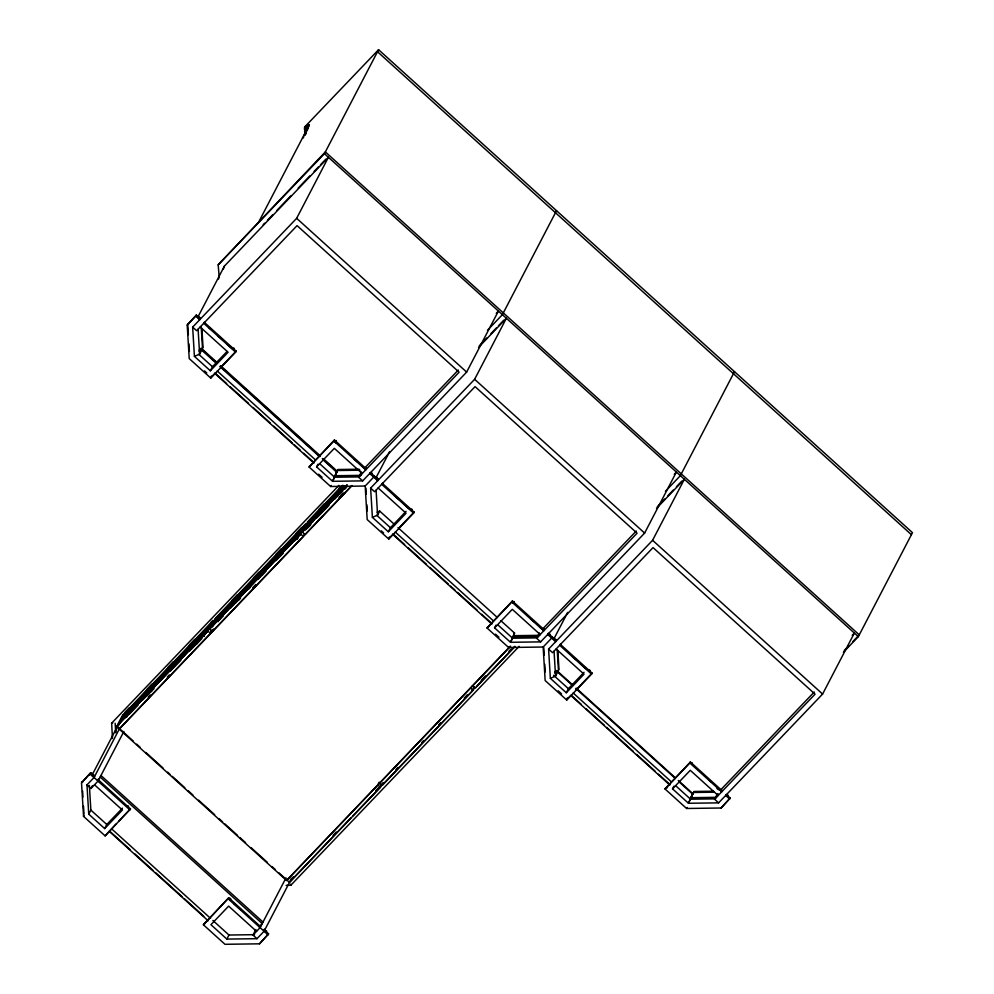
<?xml version="1.0" encoding="UTF-8"?>
<svg xmlns="http://www.w3.org/2000/svg" width="994" height="994" viewBox="0 0 994 994"><rect width="100%" height="100%" fill="white"/><g stroke="black" fill="none" stroke-linecap="round" stroke-linejoin="round"><path stroke-width="1.49" d="M196.539 316.539L196.29 315.073L195.756 316.092L199.744 319.695L200.279 318.676L196.29 315.073L187.207 325.05L189.22 358.586L210.79 378.093L211.337 376.043M373.396 475.94L374.266 476.064L373.732 477.083L365.171 486.029L367.184 519.564L388.766 539.083L389.3 537.033M551.372 636.93L552.229 637.042L551.707 638.061L543.146 647.019L545.159 680.555L566.729 700.062L567.276 698.012M221.612 615.808L221.712 614.603L297.156 535.667L299.02 534.822M314.377 518.744L314.477 517.551L345.042 485.793M112.011 738.579L112.521 735.833M218.618 279.016L219.127 276.257M303.394 137.955L303.915 135.209M126.486 717.395L128.947 711.654L204.391 632.718L206.255 631.873M92.032 775.767L92.268 773.357L92.492 774.686M335.835 442.926L336.071 440.516L336.295 441.845M98.443 778.948L97.872 779.718M264.454 929.117L263.895 929.887M223.401 268.914L224.42 266.094L328.405 157.288L296.647 218.32L192.65 327.113L194.414 356.361L210.355 370.787L228.073 352.236L200.179 327.014M307.183 130.686L309.209 125.033L305.63 128.611L305.891 133.109M115.279 732.727L117.814 725.657L92.007 775.233M322.839 459.65L336.544 472.051L332.543 481.307L362.661 480.885L466.646 372.091L498.416 311.072L496.267 313.309M358.747 476.909L334.655 477.244L336.544 472.051M336.978 471.74L337.873 469.503L359.045 469.205M500.802 620.629L514.519 633.041L510.506 642.298L540.624 641.875L644.621 533.082L676.38 472.051L674.243 474.3M536.723 637.887L512.631 638.223L514.519 633.041M678.778 781.619L692.495 794.02L688.482 803.276L718.6 802.866L822.597 694.061L854.355 633.041L852.218 635.278M692.495 794.02L690.594 799.226L675.634 785.682M673.957 786.155L672.54 788.863L688.482 803.276L693.29 792.479L714.462 792.193M307.221 126.822L305.071 128.835L305.431 134.699M196.849 315.694C197.371 317.372 201.496 316.974 199.359 318.552M197.396 315.719L199.322 317.745M198.378 316.117L224.42 266.094M304.947 135.221L304.499 127.878L305.295 126.35L378.565 49.7L912.48 532.66L858.344 636.645L843.384 652.3M259.173 221.14L309.209 125.033M194.414 356.361L199.608 354.15L201.72 350.099L216.568 363.531M210.355 370.787L212.468 366.711L227.067 351.441M219.189 277.177L218.183 264.839L324.429 153.685L378.565 49.7M235.603 352.137L236.137 351.118L204.255 322.28L203.733 323.298L235.603 352.137L210.79 378.093M112.434 738.144L111.651 723.06A5.293 1.677 20 0 1 112.508 722.899L112.807 722.924M97.884 780.675A7.853 0.671 -47.9 0 0 98.58 780.066L130.463 808.905L105.115 835.879L83.546 816.372L81.52 782.837L90.616 772.86L94.592 776.463A7.853 0.671 -47.9 0 1 94.219 776.799M81.52 782.837L90.616 772.86L90.74 773.643M91.162 773.481C91.92 775.245 95.971 774.748 93.473 776.575A7.853 0.671 -47.9 0 0 93.262 776.886M91.721 773.506L93.56 775.606M116.845 726.229L122.25 715.842L213.238 620.641L207.833 631.028L116.845 726.229L133.258 741.064M118.957 725.086L118.286 724.477L123.169 715.108L211.797 622.381L212.455 622.989L205.957 633.215M119.653 723.744L123.828 715.717L212.455 622.989M124.735 718.103L127.505 712.797L206.677 629.96L207.336 630.569M120.001 727.67L94.07 777.482L86.975 784.9L88.739 814.161L104.668 828.574L122.399 810.023L94.505 784.8M125.468 717.233L127.953 712.437L205.957 630.842L203.459 635.626M126.747 716.637L128.624 713.033L127.953 712.437M127.083 716.264L129.866 710.921L130.525 711.53L129.133 714.214L128.462 713.605L201.558 637.142L202.95 634.458M86.975 784.9L90.963 788.503L92.367 785.819M123.877 731.472L98.058 781.085L90.963 788.503M83.546 816.372L84.068 815.353M88.739 814.161L90.852 810.085L89.373 785.446M204.391 632.718L202.465 636.409L203.894 636.409M206.677 629.96L203.919 635.265L204.578 635.862M211.797 622.381L206.914 631.749L118.286 724.477M104.668 828.574L106.793 824.498L122.436 808.134M209.61 629.177L215.015 618.79L306.003 523.589L300.598 533.977L209.61 629.177L212.269 631.575L303.257 536.375L304.611 533.778M215.934 618.057L211.051 627.425L299.679 534.697L304.562 525.329L215.934 618.057L216.593 618.653L220.929 616.342L220.258 615.746L299.442 532.908L300.101 533.517L297.343 538.81M212.418 626.692L216.593 618.653L304.152 527.044M210.281 633.054L211.635 630.457M105.115 835.879L115.987 824.051M119.504 728.627L210.492 633.427L212.517 629.537M220.258 615.746L217.5 621.051L218.171 621.648M212.269 631.575L213.611 628.978M218.233 620.181L220.718 615.385L298.709 533.778L299.38 534.387M219.786 618.293L221.712 614.603M219.512 619.573L222.631 613.87L223.29 614.478M365.171 486.029L330.642 486.513L309.072 466.994L334.419 440.019L366.289 468.857L365.767 469.864L333.885 441.038L334.419 440.019L334.804 442.082M335.984 474.697L332.543 481.307L316.601 466.894L318.018 464.186M221.227 616.553L294.311 540.09L295.715 537.406M295.23 539.357L297.156 535.667M298.709 533.778L296.224 538.574L296.883 539.183M296.684 538.214L299.442 532.908M351.864 485.519L305.034 534.524L302.375 532.113L307.78 521.738L342.035 485.892M342.868 485.258L308.699 521.005L303.816 530.374L346.769 485.283M305.183 529.64L309.358 521.601L343.526 485.855M344.061 486.228L313.023 518.694L310.265 524L310.936 524.596M310.985 523.117L313.483 518.334L344.471 485.917M312.551 521.241L314.477 517.551M330.642 486.513L331.176 485.494M312.278 522.521L315.384 516.818L316.055 517.414M362.661 480.885L358.672 477.282L361.431 472.001M361.518 473.107L360.139 475.753L334.431 476.114M374.813 476.685C375.372 478.226 379.435 478.052 377.322 479.543M375.372 476.71L377.496 478.623M389.648 451.562L376.192 477.406L375.869 476.586L375.794 478.561M378.242 479.667L377.72 480.686L369.743 473.467L370.277 472.461L378.242 479.667A7.853 0.671 -47.9 0 1 377.26 480.5M478.512 347.44L506.381 318.279L474.623 379.298L370.625 488.104L372.39 517.352L377.583 515.14L379.696 511.078L394.543 524.509M372.39 517.352L388.319 531.765L390.443 527.702L406.074 511.338M556.528 210.691L502.392 314.676L487.433 330.331M413.579 513.115L414.1 512.096L382.23 483.27L381.696 484.289L413.579 513.115L388.766 539.083M263.895 930.856A7.853 0.671 -47.9 0 0 264.603 930.247L268.579 933.851L259.496 943.815L224.967 944.3L203.397 924.78L228.744 897.806L260.614 926.644A7.853 0.671 -47.9 0 1 260.242 926.967M203.397 924.78L228.744 897.806L228.993 899.272M256.539 931.366L228.645 906.13L210.927 924.681L226.868 939.094L228.98 935.031L254.576 934.671M291.404 878.746L264.069 931.266L256.986 938.684L252.998 935.068L255.905 929.477M286.023 877.839L260.093 927.65L252.998 935.068M351.814 485.805L119.23 729.136L286.583 880.51L509.847 646.696M293.491 876.708L290.285 880.063L290.944 880.659L292.348 877.988M259.496 943.815L268.579 933.851L266.926 933.59M266.479 932.074L264.913 930.086M286.123 885.418L290.832 885.145A5.293 1.329 66.9 0 0 290.745 884.126M379.186 782.203L377.844 784.8L380.491 787.211L289.502 882.411L278.829 872.744M352.882 815.863L379.584 787.931L380.975 785.26M380.491 787.211L382.516 783.309M379.609 782.949L382.268 785.347L383.622 782.75M543.146 647.019L508.617 647.492L487.048 627.984L512.395 600.997L544.265 629.836L543.73 630.855L511.86 602.016L512.395 600.997L512.767 603.072M539.556 635.328L513.948 635.688L510.506 642.298L494.577 627.873L495.981 625.164M383.05 783.011L383.709 783.607L472.336 690.88L474.436 686.866M382.268 785.347L473.256 690.147L474.61 687.55M508.617 647.492L509.152 646.485M540.624 641.875L536.648 638.272L539.394 632.979M539.493 634.085L538.114 636.732L512.407 637.092M549.62 634.321L550.303 634.383L549.309 634.681M552.788 637.663L555.646 639.689L555.149 640.186M553.347 637.688L555.447 640.074L556.081 639.527L555.298 640.521M554.329 638.086L567.698 612.391M656.475 508.431L684.357 479.27L652.586 540.289L548.601 649.082L550.353 678.33L555.547 676.119L557.659 672.068L572.519 685.5M550.353 678.33L566.294 692.756L568.406 688.68L584.05 672.317M734.504 371.669L680.368 475.654L665.408 491.309M591.554 674.106L592.076 673.087L560.206 644.249L559.672 645.268L591.554 674.106L566.729 700.062M729.671 799.052L725.695 795.448L726.216 794.43L730.205 798.033L721.122 807.998L686.593 808.482L665.011 788.963L690.358 761.988L722.24 790.826L721.706 791.833L689.836 763.007L690.358 761.988L690.482 762.771M686.593 808.482L687.115 807.463M718.6 802.866L714.611 799.251L717.37 793.97M718.153 793.759L716.09 797.722L690.383 798.083M727.596 795.312L728.279 795.362L726.862 795.709M721.122 807.998L730.205 798.033L729.335 797.909M218.183 264.839L325.349 151.908L859.263 634.868L852.852 641.577M303.518 528.46L300.101 533.517L288.695 545.557M365.37 468.733L366.152 467.727L365.519 468.273M305.071 128.835L308.5 124.362L304.499 127.878M263.161 224.756L264.628 223.215M267.411 220.308L272.716 214.754M276.966 210.318L290.757 195.868M298.188 188.102L309.867 175.888M314.116 171.44L318.366 166.992M320.478 164.78L325.796 159.226M187.207 325.05L195.756 316.092M199.198 350.186L200.776 348.534L216.829 363.058M211.324 377.074L215.45 372.75M220.631 367.345L236.137 351.118L235.267 350.994M309.072 466.994L333.885 441.038M316.601 466.894L334.332 448.344L362.214 473.579M335.674 473.641L337.252 471.988L322.342 458.507M111.539 723.284L338.917 485.383M125.082 712.189L129.369 707.716M146.491 689.799L151.833 684.195M167.887 667.409L173.242 661.805M189.295 645.019L194.638 639.415M210.691 622.617L212.84 620.38M232.099 600.227L237.442 594.636M253.495 577.837L258.85 572.246M275.972 554.329L281.314 548.725M296.299 533.057L301.654 527.454M318.776 509.537L324.119 503.946M339.103 488.265L341.24 486.029M178.025 658.513L180.175 656.276M271.362 560.864L273.512 558.616M285.315 546.265L287.452 544.029M479.344 345.75L486.774 337.972M491.024 333.537L496.329 327.983M498.454 325.759L503.759 320.205M129.916 711.741L136.103 705.218M139.458 701.764L143.695 697.328M148.926 691.799L157.052 683.176M159.599 680.691L166.01 673.92M167.75 671.981L170.956 668.627M174.559 664.974L179.902 659.382M183.107 656.028L187.381 651.555M191.656 647.082L198.775 639.527M203.074 635.203L206.615 631.438M225.862 611.36L231.627 605.16M235.404 601.382L243.393 592.846M245.953 590.274L251.296 584.683M255.16 580.533L259.446 576.048M261.981 573.513L265.187 570.158M268.268 566.99L270.393 564.778M270.53 564.567L272.667 562.331M279.078 555.621L287.266 546.948M316.9 515.936L319.037 513.699M322.864 509.872L329.735 502.504M331.337 501.001L337.712 494.341M342.582 489.073L344.719 486.836M313.992 519.502L346.831 485.147M302.375 532.113L347.328 485.084M129.804 713.729L138.178 704.97M142.9 699.801L147.137 695.365M147.87 694.831L152.057 690.445M170.434 670.987L180.883 660.289M189.506 651.045L196.762 643.69M219.189 620.206L223.464 615.733M230.372 608.291L234.609 603.855M235.329 603.333L240.548 597.866M248.376 589.454L250.488 587.23M257.906 579.477L261.087 576.147M261.907 575.526L266.181 571.053M275.91 560.641L283.265 553.173M296.075 539.767L298.212 537.53M305.556 529.852L309.817 525.391M316.775 517.886L329.039 505.275M334.779 499.05L337.96 495.72M339.774 494.055L342.918 490.75M344.322 489.073L346.434 486.849M364.649 468.025L458.309 370.041M150.877 691.874L154.058 688.556M196.638 644.05L201.77 638.633M238.336 600.376L240.461 598.152M344.769 489.073L346.906 486.836M148.143 697.142L150.268 694.918M167.265 677.125L169.39 674.901M252.588 587.864L255.781 584.522M338.979 497.472L343.228 493.024M358.672 477.282L459.116 372.191L297.082 225.626L196.638 330.716L192.65 327.113M317.322 521.428L322.64 515.861M339.662 498.056L344.98 492.49M89.46 775.096L91.386 773.456M93.138 776.165L94.02 775.506M388.319 531.765L406.049 513.227L378.155 487.992M119.081 820.808L130.463 808.905L129.593 808.793M389.288 538.065L393.425 533.741M398.594 528.323L414.1 512.096L413.243 511.985M487.048 627.984L511.86 602.016M494.577 627.873L512.295 609.334L540.189 634.557M286.583 880.51L510.581 646.15M333.002 835.37L336.196 832.015M375.707 790.69L378.913 787.335L379.584 787.931M395.861 769.604L397.998 767.368M421.493 742.791L423.63 740.555M438.578 724.912L440.715 722.675M464.198 698.099L467.404 694.744M481.158 680.368L485.42 675.895M508.916 651.318L511.053 649.082M290.944 880.659L350.745 818.099M476.474 686.556L514.917 646.336M514.643 646.858L475.033 688.295L472.374 685.897M290.72 885.356L519.166 646.336M657.32 506.741L664.75 498.963M667.931 495.633L673.249 490.079M676.429 486.749L681.735 481.195M542.625 629.016L636.272 531.02M259.844 926.06L262.205 923.588L100.17 777.022M536.648 638.272L637.092 533.182L475.057 386.616L374.614 491.707L370.625 488.104M555.149 672.155L556.727 670.503L572.78 685.028M566.294 692.756L584.025 674.205L556.131 648.983M567.263 699.055L570.37 695.8M575.538 690.395L592.076 673.087L591.206 672.975M665.011 788.963L689.836 763.007M672.54 788.863L690.271 770.313L718.165 795.548M691.625 795.61L693.203 793.957L678.293 780.476M844.304 650.511L848.578 646.05M720.588 789.994L814.248 692.01M714.611 799.251L815.068 694.172L653.033 547.595L552.577 652.685L548.601 649.082M305.63 128.611L306.91 127.369L307.034 130.599M543.494 629.264L544.128 628.705L543.134 629.935L539.767 626.891M721.458 790.242C723.557 789.783 716.587 791.149 716.612 786.863M307.705 527.789L309.855 525.652M260.217 925.687L259.484 926.743A7.853 0.671 -47.9 0 0 259.285 927.054M200.192 349.155L201.049 348.782M199.918 349.664L202.515 348.559L201.198 326.529M199.123 351.205L201.72 350.099M377.099 512.183L379.696 511.078M554.565 672.192L558.466 670.528L557.224 649.964M555.062 673.174L557.659 672.068M233.59 348.695L234.199 348.36L233.13 348.136M411.566 509.686L412.175 509.437L411.106 509.127M127.915 806.482L128.524 806.246L127.841 805.96M667.483 787.646L665.545 787.956M371.346 473.703L372.328 473.306L371.259 473.082M589.156 670.726L590.15 670.428L589.082 670.105M309.606 465.987L310.6 465.838M487.569 626.966L488.576 626.829M203.919 923.774L204.926 923.625M264.802 931.552L266.653 931.179L265.97 930.906M360.027 470.199L337.351 470.51L335.45 475.716L361.058 475.356M513.426 636.707L537.518 636.371M693.824 791.472L713.481 791.199M691.389 797.685L715.494 797.35M690.606 799.213L714.698 798.878M226.868 939.094L256.986 938.684M265.584 930.869L264.926 930.831M188.475 324.156L187.729 324.032L188.375 334.705M82.055 781.818L82.8 781.943M377.496 51.738L911.411 534.685M324.429 153.685L858.344 636.645M296.647 218.32L466.646 372.091M474.623 379.298L644.621 533.082M652.586 540.289L822.597 694.061M208.752 327.473L211.001 329.499M217.736 335.599L222.234 339.662M226.731 343.738L232.347 348.819M353.926 458.793L357.293 461.837M361.791 465.9L365.158 468.957M394.593 495.571L399.079 499.634M403.576 503.697L409.193 508.779M530.771 618.753L534.151 621.809M572.556 656.549L575.936 659.606M581.552 664.688L586.05 668.751M708.747 779.743L710.996 781.781M201.322 348.273L217.313 362.748M220.73 365.842L320.105 455.737M323.535 458.83L337.239 471.231M220.27 366.177L320.056 456.432M576.222 688.146L674.851 777.358M219.997 366.637L319.409 456.544M397.973 527.615L497.385 617.535M575.948 688.606L675.348 778.513M198.812 354.361L212.641 366.885M217.251 371.035L315.086 459.551M319.695 463.701L334.655 477.257M376.776 515.339L390.605 527.876M395.227 532.026L493.061 620.542M497.671 624.692L512.618 638.235M553.608 675.299L568.58 688.854M573.19 693.004L671.025 781.52M215.114 373.16L226.62 383.572M230.074 386.691L248.475 403.34M253.072 407.503L270.331 423.109M273.785 426.227L292.186 442.877M294.485 444.952L300.238 450.158M303.692 453.276L314.042 462.645M393.09 534.151L404.595 544.55M408.049 547.669L426.451 564.319M429.893 567.437L448.306 584.087M450.605 586.174L455.202 590.337M457.501 592.412L477.058 610.105M481.655 614.267L492.005 623.623M571.065 695.129L581.415 704.497M586.013 708.66L604.414 725.309M606.725 727.384L633.178 751.315M636.632 754.434L655.034 771.083M658.475 774.202L669.981 784.614M214.915 373.545L313.843 463.018M392.891 534.524L491.806 624.008M570.867 695.514L669.782 784.987M204.503 370.911L206.777 372.974M318.689 474.2L322.093 477.282M381.348 530.871L383.609 532.933M495.521 634.16L498.926 637.241M558.181 690.83L561.585 693.911M313.483 518.334L314.154 518.93M313.023 518.694L313.694 519.29L309.358 521.601L308.699 521.005M300.598 533.977L303.257 536.375M470.597 687.749L473.256 690.147M299.679 534.697L300.35 535.306M471.678 690.283L472.336 690.88M294.311 540.09L294.982 540.686M220.718 615.385L221.389 615.982M207.833 631.028L210.492 633.427M201.558 637.142L202.217 637.738M127.505 712.797L128.164 713.406L123.828 715.717L123.169 715.108M136.7 744.183L140.129 747.289M145.869 752.47L163.053 768.027M167.638 772.176L169.937 774.251M172.223 776.326L184.834 787.733M188.276 790.839L192.861 794.989M198.589 800.17L214.642 814.682M219.227 818.832L222.656 821.939M224.955 824.014L237.566 835.42M239.852 837.495L245.58 842.676M251.32 847.857L267.361 862.382M271.946 866.519L275.388 869.638M100.966 775.494L263 922.059M92.144 775.37L93.473 776.575M97.449 780.178L103.065 785.26M233.64 903.36L240.386 909.46M90.081 773.879L129.928 809.924M228.21 898.824L268.057 934.869M90.852 810.085L106.967 824.66M111.576 828.822L210.566 918.369M212.865 920.456L228.98 935.031M110.595 831.99L130.152 849.684M134.749 853.846L153.151 870.483M155.449 872.57L181.902 896.501M184.213 898.576L203.758 916.269M109.241 831.332L208.168 920.804M553.596 638.645L553.472 637.924M375.633 477.654L375.508 476.946M692.122 762.758L691.874 764.063M197.607 316.465L197.533 315.955M552.478 638.521L552.229 637.042M374.514 477.53L374.266 476.064M554.08 638.459L553.894 637.539L553.757 639.552M198.141 316.49L197.943 315.57L197.818 317.583M230.596 899.222L230.397 898.303L230.248 899.881M514.271 602.824L513.997 601.532L513.898 603.072M557.845 650.411L558.988 669.509M554.056 651.157L555.547 676.119M543.768 647.529L544.227 655.145M544.774 664.29L545.234 671.919M376.08 490.166L377.583 515.14M365.891 488.066L366.252 494.155M366.898 504.828L367.258 510.928M305.73 128.425L305.99 132.923M305.295 126.35L305.643 132.227M305.27 128.462L305.63 134.327M201.906 328.442L203.049 347.54M198.104 329.176L199.608 354.15M188.922 343.849L189.382 351.466M115.155 723.259L115.714 732.491M82.601 790.963L82.974 797.064M83.521 806.209L83.981 813.825M544.265 629.836A7.853 0.671 -47.9 0 1 543.283 630.668M366.289 468.857A7.853 0.671 -47.9 0 1 365.307 469.677M200.279 318.676A7.853 0.671 -47.9 0 1 199.285 319.509M722.24 790.826A7.853 0.671 -47.9 0 1 721.246 791.646M548.253 633.439L547.719 634.458L555.683 641.664L556.218 640.645L548.253 633.439"/></g></svg>
